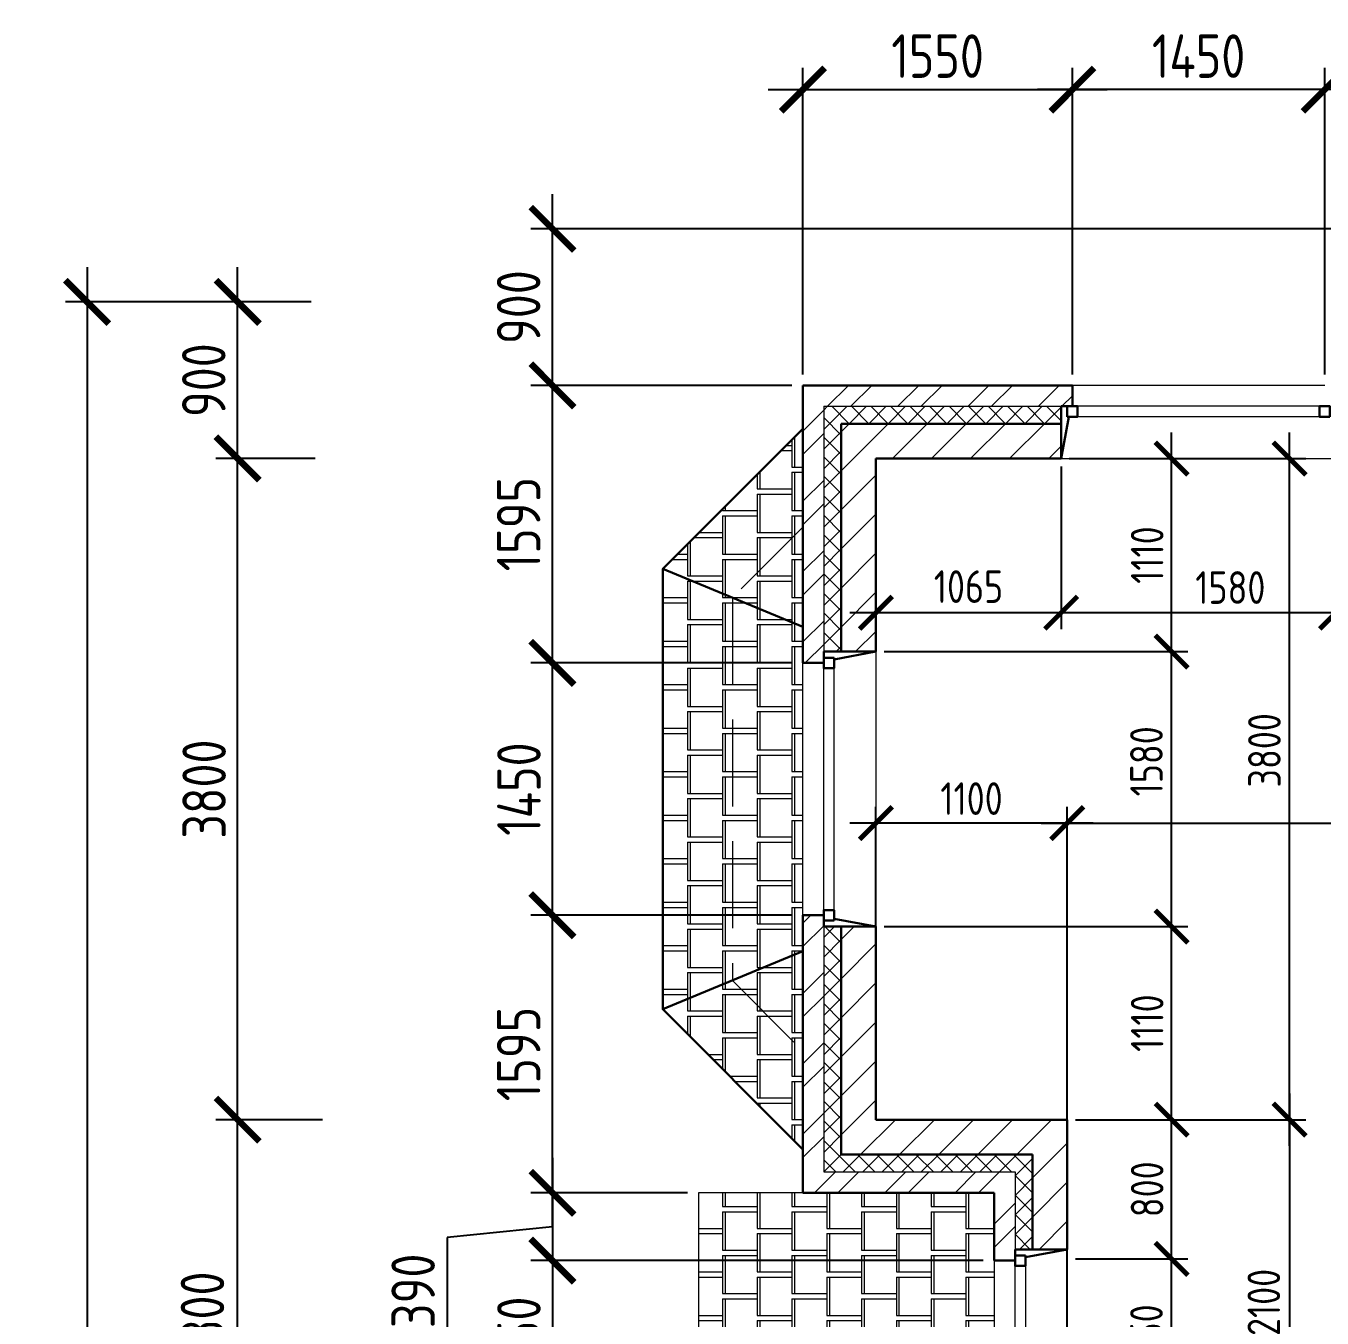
# Model space of a CAD drawing. Header units: millimetres. Extents: x -56498 to 234605, y -296269 to -29969.
# Drawn here: x 112197 to 119647, y -39325 to -31899 of the extents above; entities that cross this region are included whole.
import ezdxf

# ---------------------------------------------------------------- set-up
doc = ezdxf.new("R2010")
doc.units = ezdxf.units.MM
doc.header["$LTSCALE"] = 100
doc.header["$PDMODE"] = 35
doc.linetypes.add('GOST2.303 4', pattern=[7, 5, -2, 0])
for name, color, linetype, lineweight in [('0.3', 7, 'Continuous', 30), ('Розміри 0.09', 5, 'Continuous', 9), ('Тонкі 0.18', 142, 'Continuous', 18), ('Штрихові 0.18', 7, 'GOST2.303 4', 18), ('Штрихування 0.09', 253, 'Continuous', 9)]:
    doc.layers.add(name, color=color, linetype=linetype, lineweight=lineweight)
doc.styles.add('GOST 2.304', font='CS_Gost2304.shx')
doc.dimstyles.new('SPDS', dxfattribs={"dimscale": 100, "dimtxt": 2.5, "dimasz": 2.5, "dimexe": 1.25, "dimexo": 0.625, "dimtad": 1, "dimrnd": 0.001, "dimtxsty": 'GOST 2.304', "dimblk": 'ARCHTICK', "dimcen": 2.5, "dimdle": 2, "dimadec": 0, "dimazin": 2, "dimtfac": 0.75, "dimtmove": 1, "dimatfit": 3, "dimfxl": 0, "dimtolj": 1, "dimarcsym": 0})
pattern_1 = [(270, (1e-10, 59409.92), (200, -125), [220, -30]), (270, (15, 59409.92), (200, -125), [220, -30]), (0, (1e-10, 59189.92), (200, 125), [200, -200]), (0, (1e-10, 59159.92), (200, 125), [200, -200])]
pattern_2 = [(45, (42000, 89124.92), (-112.2532, 112.2532), [])]
pattern_3 = [(45, (42000, 89124.92), (-56.1266, 56.1266), []), (135, (42000, 89124.92), (-56.1266, -56.1266), [])]
pattern_4 = [(45, (42000, 89124.92), (-202.05576, 202.05576), []), (45, (42134.7, 89124.92), (-202.05576, 202.05576), [])]

# ---------------------------------------------------------------- blocks, each defined once
blk = doc.blocks.new('_ArchTick')
at = {"color": 0, "linetype": 'ByBlock', "const_width": 0.15}
blk.add_lwpolyline([(-0.5, -0.5), (0.5, 0.5)], dxfattribs=at)
blk = doc.blocks.new('*D1050')
at = {"layer": 'Defpoints', "color": 0, "transparency": 16777216}
for p in [(113413.7, -38185.4), (113964.8, -38185.4), (113903.7, -40485.4)]:
    blk.add_point(p, dxfattribs=at)
at = {"layer": 'Розміри 0.09', "color": 0, "lineweight": -2, "transparency": 16777216}
for p, q in [((113413.7, -40685.4), (113413.7, -37985.4)), ((113902.3, -38185.4), (113288.7, -38185.4)), ((113841.2, -40485.4), (113288.7, -40485.4))]:
    blk.add_line(p, q, dxfattribs=at)
at = {"layer": 'Розміри 0.09', "color": 0, "lineweight": -2, "transparency": 16777216, "xscale": 250, "yscale": 250, "zscale": 250}
for p, rotation in [((113413.7, -38185.4), 90), ((113413.7, -40485.4), 270)]:
    blk.add_blockref('_ArchTick', p, dxfattribs=dict(at, rotation=rotation))
at = {"layer": 'Розміри 0.09', "color": 0, "transparency": 16777216, "insert": (113211.3, -39335.4), "char_height": 250, "attachment_point": 5, "rotation": 90, "style": 'GOST 2.304'}
blk.add_mtext('\\A1;2300', dxfattribs=at)
blk = doc.blocks.new('*D1051')
at = {"layer": 'Defpoints', "color": 0, "transparency": 16777216}
for p in [(113413.7, -34385.4), (113921.5, -34385.4), (113964.8, -38185.4)]:
    blk.add_point(p, dxfattribs=at)
at = {"layer": 'Розміри 0.09', "color": 0, "lineweight": -2, "transparency": 16777216}
for p, q in [((113413.7, -38385.4), (113413.7, -34185.4)), ((113859, -34385.4), (113288.7, -34385.4)), ((113902.3, -38185.4), (113288.7, -38185.4))]:
    blk.add_line(p, q, dxfattribs=at)
at = {"layer": 'Розміри 0.09', "color": 0, "lineweight": -2, "transparency": 16777216, "xscale": 250, "yscale": 250, "zscale": 250}
for p, rotation in [((113413.7, -34385.4), 90), ((113413.7, -38185.4), 270)]:
    blk.add_blockref('_ArchTick', p, dxfattribs=dict(at, rotation=rotation))
at = {"layer": 'Розміри 0.09', "color": 0, "transparency": 16777216, "insert": (113221, -36285.4), "char_height": 250, "attachment_point": 5, "rotation": 90, "style": 'GOST 2.304'}
blk.add_mtext('\\A1;3800', dxfattribs=at)
blk = doc.blocks.new('*D1052')
at = {"layer": 'Defpoints', "color": 0, "transparency": 16777216}
for p in [(113413.7, -33485.4), (113898.9, -33485.4), (113921.5, -34385.4)]:
    blk.add_point(p, dxfattribs=at)
at = {"layer": 'Розміри 0.09', "color": 0, "lineweight": -2, "transparency": 16777216}
for p, q in [((113413.7, -34585.4), (113413.7, -33285.4)), ((113836.4, -33485.4), (113288.7, -33485.4)), ((113859, -34385.4), (113288.7, -34385.4))]:
    blk.add_line(p, q, dxfattribs=at)
at = {"layer": 'Розміри 0.09', "color": 0, "lineweight": -2, "transparency": 16777216, "xscale": 250, "yscale": 250, "zscale": 250}
for p, rotation in [((113413.7, -33485.4), 90), ((113413.7, -34385.4), 270)]:
    blk.add_blockref('_ArchTick', p, dxfattribs=dict(at, rotation=rotation))
at = {"layer": 'Розміри 0.09', "color": 0, "transparency": 16777216, "insert": (113219, -33935.4), "char_height": 250, "attachment_point": 5, "rotation": 90, "style": 'GOST 2.304'}
blk.add_mtext('\\A1;900', dxfattribs=at)
blk = doc.blocks.new('*D1053')
at = {"layer": 'Defpoints', "color": 0, "transparency": 16777216}
for p in [(113413.7, -33485.4), (112548.1, -47485.4), (113413.7, -47485.4)]:
    blk.add_point(p, dxfattribs=at)
at = {"layer": 'Розміри 0.09', "color": 0, "lineweight": -2, "transparency": 16777216}
for p, q in [((112548.1, -33285.4), (112548.1, -47685.4)), ((113351.2, -33485.4), (112423.1, -33485.4)), ((113351.2, -47485.4), (112423.1, -47485.4))]:
    blk.add_line(p, q, dxfattribs=at)
at = {"layer": 'Розміри 0.09', "color": 0, "lineweight": -2, "transparency": 16777216, "xscale": 250, "yscale": 250, "zscale": 250}
for p, rotation in [((112548.1, -33485.4), 90), ((112548.1, -47485.4), 270)]:
    blk.add_blockref('_ArchTick', p, dxfattribs=dict(at, rotation=rotation))
at = {"layer": 'Розміри 0.09', "color": 0, "transparency": 16777216, "insert": (112360.6, -39738), "char_height": 250, "attachment_point": 5, "rotation": 90, "style": 'GOST 2.304'}
blk.add_mtext('\\A1;14000', dxfattribs=at)
blk = doc.blocks.new('*D1065')
at = {"layer": 'Defpoints', "color": 0, "transparency": 16777216}
for p in [(118212.3, -32265.4), (116662.3, -33965.4), (118212.3, -33965.4)]:
    blk.add_point(p, dxfattribs=at)
at = {"layer": 'Розміри 0.09', "color": 0, "lineweight": -2, "transparency": 16777216}
for p, q in [((116662.3, -33902.9), (116662.3, -32140.4)), ((118212.3, -33902.9), (118212.3, -32140.4)), ((116462.3, -32265.4), (118412.3, -32265.4))]:
    blk.add_line(p, q, dxfattribs=at)
at = {"layer": 'Розміри 0.09', "color": 0, "lineweight": -2, "transparency": 16777216, "xscale": 250, "yscale": 250, "zscale": 250, "rotation": 180}
blk.add_blockref('_ArchTick', (116662.3, -32265.4), dxfattribs=at)
at = {"layer": 'Розміри 0.09', "color": 0, "lineweight": -2, "transparency": 16777216, "xscale": 250, "yscale": 250, "zscale": 250}
blk.add_blockref('_ArchTick', (118212.3, -32265.4), dxfattribs=at)
at = {"layer": 'Розміри 0.09', "color": 0, "transparency": 16777216, "insert": (117437.3, -32072.8), "char_height": 250, "attachment_point": 5, "style": 'GOST 2.304'}
blk.add_mtext('\\A1;1550', dxfattribs=at)
blk = doc.blocks.new('*D1066')
at = {"layer": 'Defpoints', "color": 0, "transparency": 16777216}
for p in [(115223.3, -35560.4), (116257.3, -35560.4), (116257.3, -37010.4)]:
    blk.add_point(p, dxfattribs=at)
at = {"layer": 'Розміри 0.09', "color": 0, "lineweight": -2, "transparency": 16777216}
for p, q in [((115223.3, -37210.4), (115223.3, -35360.4)), ((116194.8, -35560.4), (115098.3, -35560.4)), ((116194.8, -37010.4), (115098.3, -37010.4))]:
    blk.add_line(p, q, dxfattribs=at)
at = {"layer": 'Розміри 0.09', "color": 0, "lineweight": -2, "transparency": 16777216, "xscale": 250, "yscale": 250, "zscale": 250}
for p, rotation in [((115223.3, -35560.4), 90), ((115223.3, -37010.4), 270)]:
    blk.add_blockref('_ArchTick', p, dxfattribs=dict(at, rotation=rotation))
at = {"layer": 'Розміри 0.09', "color": 0, "transparency": 16777216, "insert": (115030.6, -36285.4), "char_height": 250, "attachment_point": 5, "rotation": 90, "style": 'GOST 2.304'}
blk.add_mtext('\\A1;1450', dxfattribs=at)
blk = doc.blocks.new('*D1067')
at = {"layer": 'Defpoints', "color": 0, "transparency": 16777216}
for p in [(118212.3, -32265.4), (118212.3, -33965.4), (119662.3, -33965.4)]:
    blk.add_point(p, dxfattribs=at)
at = {"layer": 'Розміри 0.09', "color": 0, "lineweight": -2, "transparency": 16777216}
for p, q in [((118212.3, -33902.9), (118212.3, -32140.4)), ((119662.3, -33902.9), (119662.3, -32140.4)), ((119862.3, -32265.4), (118012.3, -32265.4))]:
    blk.add_line(p, q, dxfattribs=at)
at = {"layer": 'Розміри 0.09', "color": 0, "lineweight": -2, "transparency": 16777216, "xscale": 250, "yscale": 250, "zscale": 250, "rotation": 180}
blk.add_blockref('_ArchTick', (118212.3, -32265.4), dxfattribs=at)
at = {"layer": 'Розміри 0.09', "color": 0, "lineweight": -2, "transparency": 16777216, "xscale": 250, "yscale": 250, "zscale": 250}
blk.add_blockref('_ArchTick', (119662.3, -32265.4), dxfattribs=at)
at = {"layer": 'Розміри 0.09', "color": 0, "transparency": 16777216, "insert": (118937.3, -32072.8), "char_height": 250, "attachment_point": 5, "style": 'GOST 2.304'}
blk.add_mtext('\\A1;1450', dxfattribs=at)
blk = doc.blocks.new('*D1073')
at = {"layer": 'Defpoints', "color": 0, "transparency": 16777216}
for p in [(119662.3, -32265.4), (119662.3, -33965.4), (120622.3, -33965.4)]:
    blk.add_point(p, dxfattribs=at)
at = {"layer": 'Розміри 0.09', "color": 0, "lineweight": -2, "transparency": 16777216}
for p, q in [((119662.3, -33902.9), (119662.3, -32140.4)), ((120622.3, -33902.9), (120622.3, -32140.4)), ((120822.3, -32265.4), (119462.3, -32265.4))]:
    blk.add_line(p, q, dxfattribs=at)
at = {"layer": 'Розміри 0.09', "color": 0, "lineweight": -2, "transparency": 16777216, "xscale": 250, "yscale": 250, "zscale": 250, "rotation": 180}
blk.add_blockref('_ArchTick', (119662.3, -32265.4), dxfattribs=at)
at = {"layer": 'Розміри 0.09', "color": 0, "lineweight": -2, "transparency": 16777216, "xscale": 250, "yscale": 250, "zscale": 250}
blk.add_blockref('_ArchTick', (120622.3, -32265.4), dxfattribs=at)
at = {"layer": 'Розміри 0.09', "color": 0, "transparency": 16777216, "insert": (120142.3, -32063.5), "char_height": 250, "attachment_point": 5, "style": 'GOST 2.304'}
blk.add_mtext('\\A1;960', dxfattribs=at)
blk = doc.blocks.new('*D1074')
at = {"layer": 'Defpoints', "color": 0, "transparency": 16777216}
for p in [(115223.3, -37010.4), (116662.3, -37010.4), (116062.3, -38605.4)]:
    blk.add_point(p, dxfattribs=at)
at = {"layer": 'Розміри 0.09', "color": 0, "lineweight": -2, "transparency": 16777216}
for p, q in [((115223.3, -38805.4), (115223.3, -36810.4)), ((116599.8, -37010.4), (115098.3, -37010.4)), ((115999.8, -38605.4), (115098.3, -38605.4))]:
    blk.add_line(p, q, dxfattribs=at)
at = {"layer": 'Розміри 0.09', "color": 0, "lineweight": -2, "transparency": 16777216, "xscale": 250, "yscale": 250, "zscale": 250}
for p, rotation in [((115223.3, -37010.4), 90), ((115223.3, -38605.4), 270)]:
    blk.add_blockref('_ArchTick', p, dxfattribs=dict(at, rotation=rotation))
at = {"layer": 'Розміри 0.09', "color": 0, "transparency": 16777216, "insert": (115028.6, -37807.9), "char_height": 250, "attachment_point": 5, "rotation": 90, "style": 'GOST 2.304'}
blk.add_mtext('\\A1;1595', dxfattribs=at)
blk = doc.blocks.new('*D1075')
at = {"layer": 'Defpoints', "color": 0, "transparency": 16777216}
for p in [(115223.3, -33965.4), (116662.3, -33965.4), (116662.3, -35560.4)]:
    blk.add_point(p, dxfattribs=at)
at = {"layer": 'Розміри 0.09', "color": 0, "lineweight": -2, "transparency": 16777216}
for p, q in [((115223.3, -35760.4), (115223.3, -33765.4)), ((116599.8, -33965.4), (115098.3, -33965.4)), ((116599.8, -35560.4), (115098.3, -35560.4))]:
    blk.add_line(p, q, dxfattribs=at)
at = {"layer": 'Розміри 0.09', "color": 0, "lineweight": -2, "transparency": 16777216, "xscale": 250, "yscale": 250, "zscale": 250}
for p, rotation in [((115223.3, -33965.4), 90), ((115223.3, -35560.4), 270)]:
    blk.add_blockref('_ArchTick', p, dxfattribs=dict(at, rotation=rotation))
at = {"layer": 'Розміри 0.09', "color": 0, "transparency": 16777216, "insert": (115028.6, -34762.9), "char_height": 250, "attachment_point": 5, "rotation": 90, "style": 'GOST 2.304'}
blk.add_mtext('\\A1;1595', dxfattribs=at)
blk = doc.blocks.new('*D1076')
at = {"layer": 'Defpoints', "color": 0, "transparency": 16777216}
for p in [(115223.3, -33065.4), (124162.3, -33065.4), (116662.3, -33965.4)]:
    blk.add_point(p, dxfattribs=at)
at = {"layer": 'Розміри 0.09', "color": 0, "lineweight": -2, "transparency": 16777216}
for p, q in [((115223.3, -34165.4), (115223.3, -32865.4)), ((124099.8, -33065.4), (115098.3, -33065.4)), ((116599.8, -33965.4), (115098.3, -33965.4))]:
    blk.add_line(p, q, dxfattribs=at)
at = {"layer": 'Розміри 0.09', "color": 0, "lineweight": -2, "transparency": 16777216, "xscale": 250, "yscale": 250, "zscale": 250}
for p, rotation in [((115223.3, -33065.4), 90), ((115223.3, -33965.4), 270)]:
    blk.add_blockref('_ArchTick', p, dxfattribs=dict(at, rotation=rotation))
at = {"layer": 'Розміри 0.09', "color": 0, "transparency": 16777216, "insert": (115028.6, -33515.4), "char_height": 250, "attachment_point": 5, "rotation": 90, "style": 'GOST 2.304'}
blk.add_mtext('\\A1;900', dxfattribs=at)
blk = doc.blocks.new('*D1077')
at = {"layer": 'Defpoints', "color": 0, "transparency": 16777216}
for p in [(116062.3, -38605.4), (115223.3, -38995.4), (117762.3, -38995.4)]:
    blk.add_point(p, dxfattribs=at)
at = {"layer": 'Розміри 0.09', "color": 0, "lineweight": -2, "transparency": 16777216}
for p, q in [((115223.3, -38405.4), (115223.3, -39195.4)), ((115999.8, -38605.4), (115098.3, -38605.4)), ((115223.3, -38800.4), (114617.2, -38862.9)), ((114617.2, -38862.9), (114617.2, -39475.4)), ((117699.8, -38995.4), (115098.3, -38995.4))]:
    blk.add_line(p, q, dxfattribs=at)
at = {"layer": 'Розміри 0.09', "color": 0, "lineweight": -2, "transparency": 16777216, "xscale": 250, "yscale": 250, "zscale": 250}
for p, rotation in [((115223.3, -38605.4), 90), ((115223.3, -38995.4), 270)]:
    blk.add_blockref('_ArchTick', p, dxfattribs=dict(at, rotation=rotation))
at = {"layer": 'Розміри 0.09', "color": 0, "transparency": 16777216, "insert": (114422.5, -39169.1), "char_height": 250, "attachment_point": 5, "rotation": 90, "style": 'GOST 2.304'}
blk.add_mtext('\\A1;390', dxfattribs=at)
blk = doc.blocks.new('*D1078')
at = {"layer": 'Defpoints', "color": 0, "transparency": 16777216}
for p in [(117762.3, -38995.4), (115223.3, -39845.4), (117762.3, -39845.4)]:
    blk.add_point(p, dxfattribs=at)
at = {"layer": 'Розміри 0.09', "color": 0, "lineweight": -2, "transparency": 16777216}
for p, q in [((115223.3, -38795.4), (115223.3, -40045.4)), ((117699.8, -38995.4), (115098.3, -38995.4)), ((117699.8, -39845.4), (115098.3, -39845.4))]:
    blk.add_line(p, q, dxfattribs=at)
at = {"layer": 'Розміри 0.09', "color": 0, "lineweight": -2, "transparency": 16777216, "xscale": 250, "yscale": 250, "zscale": 250}
for p, rotation in [((115223.3, -38995.4), 90), ((115223.3, -39845.4), 270)]:
    blk.add_blockref('_ArchTick', p, dxfattribs=dict(at, rotation=rotation))
at = {"layer": 'Розміри 0.09', "color": 0, "transparency": 16777216, "insert": (115030.6, -39420.4), "char_height": 250, "attachment_point": 5, "rotation": 90, "style": 'GOST 2.304'}
blk.add_mtext('\\A1;850', dxfattribs=at)
blk = doc.blocks.new('*D1248')
at = {"layer": 'Defpoints', "color": 0, "transparency": 16777216}
for p in [(118147.3, -34385.4), (119460.5, -34385.4), (118182.3, -38185.4)]:
    blk.add_point(p, dxfattribs=at)
at = {"layer": 'Розміри 0.09', "color": 0, "lineweight": -2, "transparency": 16777216}
for p, q in [((119460.5, -38335.4), (119460.5, -34235.4)), ((118194.2, -34385.4), (119554.2, -34385.4)), ((118229.2, -38185.4), (119554.2, -38185.4))]:
    blk.add_line(p, q, dxfattribs=at)
at = {"layer": 'Розміри 0.09', "color": 0, "lineweight": -2, "transparency": 16777216, "xscale": 187.5, "yscale": 187.5, "zscale": 187.5}
for p, rotation in [((119460.5, -34385.4), 90), ((119460.5, -38185.4), 270)]:
    blk.add_blockref('_ArchTick', p, dxfattribs=dict(at, rotation=rotation))
at = {"layer": 'Розміри 0.09', "color": 0, "transparency": 16777216, "insert": (119315.9, -36062.6), "char_height": 187.5, "attachment_point": 5, "rotation": 90, "style": 'GOST 2.304'}
blk.add_mtext('\\A1;3800', dxfattribs=at)
blk = doc.blocks.new('*D1253')
at = {"layer": 'Defpoints', "color": 0, "transparency": 16777216}
for p in [(118182.3, -38185.4), (118723.3, -40285.4), (119460.5, -40285.4)]:
    blk.add_point(p, dxfattribs=at)
at = {"layer": 'Розміри 0.09', "color": 0, "lineweight": -2, "transparency": 16777216}
for p, q in [((119460.5, -38035.4), (119460.5, -40435.4)), ((118229.2, -38185.4), (119554.2, -38185.4)), ((118770.2, -40285.4), (119554.2, -40285.4))]:
    blk.add_line(p, q, dxfattribs=at)
at = {"layer": 'Розміри 0.09', "color": 0, "lineweight": -2, "transparency": 16777216, "xscale": 187.5, "yscale": 187.5, "zscale": 187.5}
for p, rotation in [((119460.5, -38185.4), 90), ((119460.5, -40285.4), 270)]:
    blk.add_blockref('_ArchTick', p, dxfattribs=dict(at, rotation=rotation))
at = {"layer": 'Розміри 0.09', "color": 0, "transparency": 16777216, "insert": (119312.6, -39235.4), "char_height": 187.5, "attachment_point": 5, "rotation": 90, "style": 'GOST 2.304'}
blk.add_mtext('\\A1;2100', dxfattribs=at)
blk = doc.blocks.new('*D1246')
at = {"layer": 'Defpoints', "color": 0, "transparency": 16777216}
for p in [(119727.3, -34385.4), (120557.3, -34385.4), (119727.3, -35271.6)]:
    blk.add_point(p, dxfattribs=at)
at = {"layer": 'Розміри 0.09', "color": 0, "lineweight": -2, "transparency": 16777216}
for p, q in [((119727.3, -34432.3), (119727.3, -35365.4)), ((120557.3, -34432.3), (120557.3, -35365.4)), ((120707.3, -35271.6), (119577.3, -35271.6))]:
    blk.add_line(p, q, dxfattribs=at)
at = {"layer": 'Розміри 0.09', "color": 0, "lineweight": -2, "transparency": 16777216, "xscale": 187.5, "yscale": 187.5, "zscale": 187.5, "rotation": 180}
blk.add_blockref('_ArchTick', (119727.3, -35271.6), dxfattribs=at)
at = {"layer": 'Розміри 0.09', "color": 0, "lineweight": -2, "transparency": 16777216, "xscale": 187.5, "yscale": 187.5, "zscale": 187.5}
blk.add_blockref('_ArchTick', (120557.3, -35271.6), dxfattribs=at)
at = {"layer": 'Розміри 0.09', "color": 0, "transparency": 16777216, "insert": (120142.3, -35127.1), "char_height": 187.5, "attachment_point": 5, "style": 'GOST 2.304'}
blk.add_mtext('\\A1;830', dxfattribs=at)
blk = doc.blocks.new('*D1251')
at = {"layer": 'Defpoints', "color": 0, "transparency": 16777216}
for p in [(118147.3, -34385.4), (119727.3, -34385.4), (118147.3, -35271.6)]:
    blk.add_point(p, dxfattribs=at)
at = {"layer": 'Розміри 0.09', "color": 0, "lineweight": -2, "transparency": 16777216}
for p, q in [((118147.3, -34432.3), (118147.3, -35365.4)), ((119727.3, -34432.3), (119727.3, -35365.4)), ((119877.3, -35271.6), (117997.3, -35271.6))]:
    blk.add_line(p, q, dxfattribs=at)
at = {"layer": 'Розміри 0.09', "color": 0, "lineweight": -2, "transparency": 16777216, "xscale": 187.5, "yscale": 187.5, "zscale": 187.5, "rotation": 180}
blk.add_blockref('_ArchTick', (118147.3, -35271.6), dxfattribs=at)
at = {"layer": 'Розміри 0.09', "color": 0, "lineweight": -2, "transparency": 16777216, "xscale": 187.5, "yscale": 187.5, "zscale": 187.5}
blk.add_blockref('_ArchTick', (119727.3, -35271.6), dxfattribs=at)
at = {"layer": 'Розміри 0.09', "color": 0, "transparency": 16777216, "insert": (119120, -35127.1), "char_height": 187.5, "attachment_point": 5, "style": 'GOST 2.304'}
blk.add_mtext('\\A1;1580', dxfattribs=at)
blk = doc.blocks.new('*D1250')
at = {"layer": 'Defpoints', "color": 0, "transparency": 16777216}
for p in [(117082.3, -34385.4), (118147.3, -34385.4), (117082.3, -35271.6)]:
    blk.add_point(p, dxfattribs=at)
at = {"layer": 'Розміри 0.09', "color": 0, "lineweight": -2, "transparency": 16777216}
for p, q in [((117082.3, -34432.3), (117082.3, -35365.4)), ((118147.3, -34432.3), (118147.3, -35365.4)), ((118297.3, -35271.6), (116932.3, -35271.6))]:
    blk.add_line(p, q, dxfattribs=at)
at = {"layer": 'Розміри 0.09', "color": 0, "lineweight": -2, "transparency": 16777216, "xscale": 187.5, "yscale": 187.5, "zscale": 187.5, "rotation": 180}
blk.add_blockref('_ArchTick', (117082.3, -35271.6), dxfattribs=at)
at = {"layer": 'Розміри 0.09', "color": 0, "lineweight": -2, "transparency": 16777216, "xscale": 187.5, "yscale": 187.5, "zscale": 187.5}
blk.add_blockref('_ArchTick', (118147.3, -35271.6), dxfattribs=at)
at = {"layer": 'Розміри 0.09', "color": 0, "transparency": 16777216, "insert": (117614.8, -35121.7), "char_height": 187.5, "attachment_point": 5, "style": 'GOST 2.304'}
blk.add_mtext('\\A1;1065', dxfattribs=at)
blk = doc.blocks.new('*D1244')
at = {"layer": 'Defpoints', "color": 0, "transparency": 16777216}
for p in [(118182.3, -38985.4), (118782.3, -38985.4), (118182.3, -39835.4)]:
    blk.add_point(p, dxfattribs=at)
at = {"layer": 'Розміри 0.09', "color": 0, "lineweight": -2, "transparency": 16777216}
for p, q in [((118782.3, -39985.4), (118782.3, -38835.4)), ((118229.2, -38985.4), (118876, -38985.4)), ((118229.2, -39835.4), (118876, -39835.4))]:
    blk.add_line(p, q, dxfattribs=at)
at = {"layer": 'Розміри 0.09', "color": 0, "lineweight": -2, "transparency": 16777216, "xscale": 187.5, "yscale": 187.5, "zscale": 187.5}
for p, rotation in [((118782.3, -38985.4), 90), ((118782.3, -39835.4), 270)]:
    blk.add_blockref('_ArchTick', p, dxfattribs=dict(at, rotation=rotation))
at = {"layer": 'Розміри 0.09', "color": 0, "transparency": 16777216, "insert": (118637.8, -39410.4), "char_height": 187.5, "attachment_point": 5, "rotation": 90, "style": 'GOST 2.304'}
blk.add_mtext('\\A1;850', dxfattribs=at)
blk = doc.blocks.new('*D1243')
at = {"layer": 'Defpoints', "color": 0, "transparency": 16777216}
for p in [(118182.3, -38185.4), (118782.3, -38185.4), (118182.3, -38985.4)]:
    blk.add_point(p, dxfattribs=at)
at = {"layer": 'Розміри 0.09', "color": 0, "lineweight": -2, "transparency": 16777216}
for p, q in [((118782.3, -39135.4), (118782.3, -38035.4)), ((118229.2, -38185.4), (118876, -38185.4)), ((118229.2, -38985.4), (118876, -38985.4))]:
    blk.add_line(p, q, dxfattribs=at)
at = {"layer": 'Розміри 0.09', "color": 0, "lineweight": -2, "transparency": 16777216, "xscale": 187.5, "yscale": 187.5, "zscale": 187.5}
for p, rotation in [((118782.3, -38185.4), 90), ((118782.3, -38985.4), 270)]:
    blk.add_blockref('_ArchTick', p, dxfattribs=dict(at, rotation=rotation))
at = {"layer": 'Розміри 0.09', "color": 0, "transparency": 16777216, "insert": (118641.7, -38585.4), "char_height": 187.5, "attachment_point": 5, "rotation": 90, "style": 'GOST 2.304'}
blk.add_mtext('\\A1;800', dxfattribs=at)
blk = doc.blocks.new('*D1239')
at = {"layer": 'Defpoints', "color": 0, "transparency": 16777216}
for p in [(117082.3, -37075.4), (118782.3, -37075.4), (118182.3, -38185.4)]:
    blk.add_point(p, dxfattribs=at)
at = {"layer": 'Розміри 0.09', "color": 0, "lineweight": -2, "transparency": 16777216}
for p, q in [((118782.3, -38335.4), (118782.3, -36925.4)), ((117129.2, -37075.4), (118876, -37075.4)), ((118229.2, -38185.4), (118876, -38185.4))]:
    blk.add_line(p, q, dxfattribs=at)
at = {"layer": 'Розміри 0.09', "color": 0, "lineweight": -2, "transparency": 16777216, "xscale": 187.5, "yscale": 187.5, "zscale": 187.5}
for p, rotation in [((118782.3, -37075.4), 90), ((118782.3, -38185.4), 270)]:
    blk.add_blockref('_ArchTick', p, dxfattribs=dict(at, rotation=rotation))
at = {"layer": 'Розміри 0.09', "color": 0, "transparency": 16777216, "insert": (118641.7, -37630.4), "char_height": 187.5, "attachment_point": 5, "rotation": 90, "style": 'GOST 2.304'}
blk.add_mtext('\\A1;1110', dxfattribs=at)
blk = doc.blocks.new('*D1241')
at = {"layer": 'Defpoints', "color": 0, "transparency": 16777216}
for p in [(117082.3, -35495.4), (118782.3, -35495.4), (117082.3, -37075.4)]:
    blk.add_point(p, dxfattribs=at)
at = {"layer": 'Розміри 0.09', "color": 0, "lineweight": -2, "transparency": 16777216}
for p, q in [((118782.3, -37225.4), (118782.3, -35345.4)), ((117129.2, -35495.4), (118876, -35495.4)), ((117129.2, -37075.4), (118876, -37075.4))]:
    blk.add_line(p, q, dxfattribs=at)
at = {"layer": 'Розміри 0.09', "color": 0, "lineweight": -2, "transparency": 16777216, "xscale": 187.5, "yscale": 187.5, "zscale": 187.5}
for p, rotation in [((118782.3, -35495.4), 90), ((118782.3, -37075.4), 270)]:
    blk.add_blockref('_ArchTick', p, dxfattribs=dict(at, rotation=rotation))
at = {"layer": 'Розміри 0.09', "color": 0, "transparency": 16777216, "insert": (118637.8, -36125.8), "char_height": 187.5, "attachment_point": 5, "rotation": 90, "style": 'GOST 2.304'}
blk.add_mtext('\\A1;1580', dxfattribs=at)
blk = doc.blocks.new('*D1240')
at = {"layer": 'Defpoints', "color": 0, "transparency": 16777216}
for p in [(118147.3, -34385.4), (118782.3, -34385.4), (117082.3, -35495.4)]:
    blk.add_point(p, dxfattribs=at)
at = {"layer": 'Розміри 0.09', "color": 0, "lineweight": -2, "transparency": 16777216}
for p, q in [((118782.3, -35645.4), (118782.3, -34235.4)), ((118194.2, -34385.4), (118876, -34385.4)), ((117129.2, -35495.4), (118876, -35495.4))]:
    blk.add_line(p, q, dxfattribs=at)
at = {"layer": 'Розміри 0.09', "color": 0, "lineweight": -2, "transparency": 16777216, "xscale": 187.5, "yscale": 187.5, "zscale": 187.5}
for p, rotation in [((118782.3, -34385.4), 90), ((118782.3, -35495.4), 270)]:
    blk.add_blockref('_ArchTick', p, dxfattribs=dict(at, rotation=rotation))
at = {"layer": 'Розміри 0.09', "color": 0, "transparency": 16777216, "insert": (118641.7, -34940.4), "char_height": 187.5, "attachment_point": 5, "rotation": 90, "style": 'GOST 2.304'}
blk.add_mtext('\\A1;1110', dxfattribs=at)
blk = doc.blocks.new('*D1258')
at = {"layer": 'Defpoints', "color": 0, "transparency": 16777216}
for p in [(127382.3, -36480.7), (118182.3, -40285.4), (127382.3, -40285.4)]:
    blk.add_point(p, dxfattribs=at)
at = {"layer": 'Розміри 0.09', "color": 0, "lineweight": -2, "transparency": 16777216}
for p, q in [((118182.3, -40238.6), (118182.3, -36387)), ((127382.3, -40238.6), (127382.3, -36387)), ((118032.3, -36480.7), (127532.3, -36480.7))]:
    blk.add_line(p, q, dxfattribs=at)
at = {"layer": 'Розміри 0.09', "color": 0, "lineweight": -2, "transparency": 16777216, "xscale": 187.5, "yscale": 187.5, "zscale": 187.5, "rotation": 180}
blk.add_blockref('_ArchTick', (118182.3, -36480.7), dxfattribs=at)
at = {"layer": 'Розміри 0.09', "color": 0, "lineweight": -2, "transparency": 16777216, "xscale": 187.5, "yscale": 187.5, "zscale": 187.5}
blk.add_blockref('_ArchTick', (127382.3, -36480.7), dxfattribs=at)
at = {"layer": 'Розміри 0.09', "color": 0, "transparency": 16777216, "insert": (122782.3, -36327.4), "char_height": 187.5, "attachment_point": 5, "style": 'GOST 2.304'}
blk.add_mtext('\\A1;9200', dxfattribs=at)
blk = doc.blocks.new('*D1256')
at = {"layer": 'Defpoints', "color": 0, "transparency": 16777216}
for p in [(117082.3, -36480.7), (117082.3, -38185.4), (118182.3, -40285.4)]:
    blk.add_point(p, dxfattribs=at)
at = {"layer": 'Розміри 0.09', "color": 0, "lineweight": -2, "transparency": 16777216}
for p, q in [((117082.3, -38138.6), (117082.3, -36387)), ((118182.3, -40238.6), (118182.3, -36387)), ((118332.3, -36480.7), (116932.3, -36480.7))]:
    blk.add_line(p, q, dxfattribs=at)
at = {"layer": 'Розміри 0.09', "color": 0, "lineweight": -2, "transparency": 16777216, "xscale": 187.5, "yscale": 187.5, "zscale": 187.5, "rotation": 180}
blk.add_blockref('_ArchTick', (117082.3, -36480.7), dxfattribs=at)
at = {"layer": 'Розміри 0.09', "color": 0, "lineweight": -2, "transparency": 16777216, "xscale": 187.5, "yscale": 187.5, "zscale": 187.5}
blk.add_blockref('_ArchTick', (118182.3, -36480.7), dxfattribs=at)
at = {"layer": 'Розміри 0.09', "color": 0, "transparency": 16777216, "insert": (117632.3, -36340.1), "char_height": 187.5, "attachment_point": 5, "style": 'GOST 2.304'}
blk.add_mtext('\\A1;1100', dxfattribs=at)

msp = doc.modelspace()

# ---------------------------------------------------------------- hatches: boundary and pattern name
at = {"layer": 'Штрихування 0.09'}
h = msp.add_hatch(dxfattribs=at)
h.set_pattern_fill('ANSI32', color=256, scale=30, style=0)
h.set_pattern_definition(pattern_4)
h.paths.add_polyline_path([(118212.292, -33965.435), (116662.29, -33965.435), (116662.29, -35560.435), (116782.29, -35560.435), (116782.29, -35530.435), (116782.29, -35495.435), (116782.29, -34085.435), (118147.292, -34085.435), (118212.292, -34085.435)])
h = msp.add_hatch(dxfattribs=at)
h.set_pattern_fill('ANSI37', color=256, scale=25, style=0)
h.set_pattern_definition(pattern_3)
h.paths.add_polyline_path([(118147.292, -34085.435), (116782.29, -34085.435), (116782.29, -35495.435), (116882.29, -35495.435), (116882.29, -34185.435), (118147.292, -34185.435)])
h = msp.add_hatch(dxfattribs=at)
h.set_pattern_fill('ANSI31', color=256, scale=50, style=0)
h.set_pattern_definition(pattern_2)
h.paths.add_polyline_path([(118147.292, -34185.435), (116882.29, -34185.435), (116882.29, -35495.435), (117082.29, -35495.435), (117082.29, -34385.435), (118147.292, -34385.435)])
h = msp.add_hatch(dxfattribs=at)
h.set_pattern_fill('SQSHNGLE', color=256, scale=500, angle=270, style=0, pattern_type=2)
h.set_pattern_definition(pattern_1)
h.paths.add_polyline_path([(116662.29, -37010.435), (116662.29, -37790.396), (116257.297, -37385.395), (116257.297, -35185.476), (116662.29, -34780.474), (116662.29, -35560.435)])
h.paths.add_polyline_path([(116257.297, -37385.395), (116662.29, -37790.396), (116662.29, -38356.088), (115857.297, -37551.078), (115857.297, -35019.793), (116662.29, -34214.783), (116662.29, -34780.474), (116257.297, -35185.476)])
h = msp.add_hatch(dxfattribs=at)
h.set_pattern_fill('ANSI32', color=256, scale=30, style=0)
h.set_pattern_definition(pattern_4)
h.paths.add_polyline_path([(117882.29, -38485.435), (116782.29, -38485.435), (116782.29, -37075.435), (116782.29, -37010.435), (116662.29, -37010.435), (116662.29, -38605.435), (117762.29, -38605.435), (117762.29, -38995.435), (117882.29, -38995.435), (117882.29, -38965.435), (117882.29, -38930.435)])
h = msp.add_hatch(dxfattribs=at)
h.set_pattern_fill('ANSI37', color=256, scale=25, style=0)
h.set_pattern_definition(pattern_3)
h.paths.add_polyline_path([(117982.29, -38385.435), (116882.29, -38385.435), (116882.29, -37075.435), (116782.29, -37075.435), (116782.29, -38485.435), (117882.29, -38485.435), (117882.29, -38930.435), (117982.29, -38930.435)])
h = msp.add_hatch(dxfattribs=at)
h.set_pattern_fill('ANSI31', color=256, scale=50, style=0)
h.set_pattern_definition(pattern_2)
h.paths.add_polyline_path([(118182.29, -38185.435), (117082.29, -38185.435), (117082.29, -37075.435), (116882.29, -37075.435), (116882.29, -38385.435), (117982.29, -38385.435), (117982.29, -38930.435), (118182.29, -38930.435)])
h = msp.add_hatch(dxfattribs=at)
h.set_pattern_fill('SQSHNGLE', color=256, scale=500, angle=270, style=0, pattern_type=2)
h.set_pattern_definition(pattern_1)
h.paths.add_polyline_path([(117762.29, -38995.435), (117762.29, -38605.435), (116062.29, -38605.435), (116062.29, -42365.435), (116662.29, -42365.435), (117762.29, -42365.435), (117762.29, -41975.435), (117762.29, -41125.435), (117762.29, -39845.435)])

# ---------------------------------------------------------------- linework, layer by layer
at = {"layer": '0.3'}
for p, q in [((116662.29, -33965.435), (116662.29, -35560.435)), ((116662.29, -33965.435), (118212.292, -33965.435)), ((118212.292, -33965.435), (118212.292, -34085.435)), ((118147.292, -34385.435), (118147.292, -34085.435)), ((118147.292, -34085.435), (118212.292, -34085.435)), ((116882.29, -34185.435), (116882.29, -35495.435)), ((116882.29, -34185.435), (118147.292, -34185.435)), ((118192.292, -34145.435), (118147.292, -34385.435)), ((117082.29, -34385.435), (117082.29, -35495.435)), ((117082.29, -34385.435), (118147.292, -34385.435)), ((115857.297, -35019.793), (116662.29, -35353.227)), ((117082.29, -35495.435), (116782.29, -35495.435)), ((116782.29, -35495.435), (116782.29, -35560.435)), ((116842.29, -35540.435), (117082.29, -35495.435)), ((116662.29, -35560.435), (116782.29, -35560.435)), ((116662.29, -37010.435), (116662.29, -38605.435)), ((116662.29, -37010.435), (116782.29, -37010.435)), ((116782.29, -37075.435), (116782.29, -37010.435)), ((117082.29, -37075.435), (116782.29, -37075.435)), ((116842.29, -37030.435), (117082.29, -37075.435)), ((116882.29, -37075.435), (116882.29, -38385.435)), ((117082.29, -37075.435), (117082.29, -38185.435)), ((115857.297, -37551.078), (116662.29, -37217.643)), ((117082.29, -38185.435), (118182.29, -38185.435)), ((118182.29, -38185.435), (118182.29, -38930.435)), ((116882.29, -38385.435), (117982.29, -38385.435)), ((117982.29, -38385.435), (117982.29, -38930.435)), ((116662.29, -38605.435), (117762.29, -38605.435)), ((117762.29, -38605.435), (117762.29, -38995.435)), ((118182.29, -38930.435), (117882.29, -38930.435)), ((117882.29, -38930.435), (117882.29, -38995.435)), ((117942.29, -38975.435), (118182.29, -38930.435)), ((117762.29, -38995.435), (117882.29, -38995.435))]:
    msp.add_line(p, q, dxfattribs=at)
for points in [[(118182.292, -34145.435), (118182.292, -34085.435), (118242.292, -34085.435), (118242.292, -34145.435)], [(119692.294, -34145.435), (119692.294, -34085.435), (119632.294, -34085.435), (119632.294, -34145.435)], [(116842.29, -35530.435), (116782.29, -35530.435), (116782.29, -35590.435), (116842.29, -35590.435)], [(116842.29, -37040.435), (116782.29, -37040.435), (116782.29, -36980.435), (116842.29, -36980.435)], [(117942.29, -38965.435), (117882.29, -38965.435), (117882.29, -39025.435), (117942.29, -39025.435)]]:
    msp.add_lwpolyline(points, close=True, dxfattribs=at)
msp.add_lwpolyline([(116662.29, -34214.783), (115857.297, -35019.793), (115857.297, -37551.078), (116662.29, -38356.088)], dxfattribs=at)
at = {"layer": 'Тонкі 0.18'}
for p, q in [((119662.294, -33965.435), (118212.292, -33965.435)), ((116782.29, -34085.435), (116782.29, -35495.435)), ((116782.29, -34085.435), (118147.292, -34085.435)), ((119632.294, -34085.435), (118242.292, -34085.435)), ((119632.294, -34145.435), (118242.292, -34145.435)), ((118147.292, -34385.435), (119727.294, -34385.435)), ((117082.29, -35495.435), (117082.29, -37075.435)), ((116662.29, -37010.435), (116662.29, -35560.435)), ((116782.29, -36980.435), (116782.29, -35590.435)), ((116842.29, -36980.435), (116842.29, -35590.435)), ((116782.29, -37075.435), (116782.29, -38485.435)), ((116782.29, -38485.435), (117882.29, -38485.435)), ((117882.29, -38485.435), (117882.29, -38995.435)), ((117762.29, -38605.435), (116062.29, -38605.435)), ((116062.29, -38605.435), (116062.29, -42365.435)), ((118182.29, -39910.435), (118182.29, -38930.435)), ((117762.29, -38995.435), (117762.29, -39845.435)), ((117882.29, -39815.435), (117882.29, -39025.435)), ((117942.29, -39025.435), (117942.29, -39815.435))]:
    msp.add_line(p, q, dxfattribs=at)
at = {"layer": 'Штрихові 0.18'}
msp.add_lwpolyline([(116662.29, -34780.474), (116257.297, -35185.476), (116257.297, -37385.395), (116662.29, -37790.396)], dxfattribs=at)

# ---------------------------------------------------------------- dimensions: what is measured, and where the dimension line sits
at = {"layer": 'Розміри 0.09'}
for base, p1, p2, override, picture, middle in [((118212.292, -32265.435), (116662.29, -33965.435), (118212.292, -33965.435), {"dimlfac": 1, "dimtxsty": 'GOST 2.304', "dimblk1": 'ArchTick', "dimblk2": 'ArchTick', "dimsah": 1, "dimtolj": 1}, '*D1065', (117437.291, -32072.757)), ((118212.292, -32265.435), (119662.294, -33965.435), (118212.292, -33965.435), {"dimlfac": 1, "dimtxsty": 'GOST 2.304', "dimblk1": 'ArchTick', "dimblk2": 'ArchTick', "dimsah": 1, "dimtolj": 1}, '*D1067', (118937.293, -32072.757)), ((117082.29, -35271.627), (118147.292, -34385.435), (117082.29, -34385.435), {"dimscale": 75, "dimlfac": 1, "dimtxsty": 'GOST 2.304', "dimblk1": 'ArchTick', "dimblk2": 'ArchTick', "dimsah": 1, "dimtolj": 1}, '*D1250', (117614.791, -35121.693)), ((127382.29, -36480.714), (118182.29, -40285.435), (127382.29, -40285.435), {"dimscale": 75, "dimlfac": 1, "dimtxsty": 'GOST 2.304', "dimblk1": 'ArchTick', "dimblk2": 'ArchTick', "dimsah": 1, "dimtolj": 1}, '*D1258', (122782.29, -36327.402)), ((117082.29, -36480.714), (118182.29, -40285.435), (117082.29, -38185.435), {"dimscale": 75, "dimlfac": 1, "dimtxsty": 'GOST 2.304', "dimblk1": 'ArchTick', "dimblk2": 'ArchTick', "dimsah": 1, "dimtolj": 1}, '*D1256', (117632.29, -36340.089))]:
    dim = msp.add_linear_dim(base=base, p1=p1, p2=p2, dimstyle='SPDS', override=override, dxfattribs=at)
    dim.commit()
    dim.dimension.update_dxf_attribs({"geometry": picture, "text_midpoint": middle})
for base, p1, p2, text, override, picture, middle in [((119662.294, -32265.435), (120622.289, -33965.435), (119662.294, -33965.435), '960', {"dimlfac": 1, "dimtxsty": 'GOST 2.304', "dimblk1": 'ArchTick', "dimblk2": 'ArchTick', "dimsah": 1, "dimtolj": 1}, '*D1073', (120142.292, -32063.467)), ((119727.294, -35271.627), (120557.289, -34385.435), (119727.294, -34385.435), '830', {"dimscale": 75, "dimlfac": 1, "dimtxsty": 'GOST 2.304', "dimblk1": 'ArchTick', "dimblk2": 'ArchTick', "dimsah": 1, "dimtolj": 1}, '*D1246', (120142.292, -35127.119))]:
    dim = msp.add_linear_dim(base=base, p1=p1, p2=p2, text=text, dimstyle='SPDS', override=override, dxfattribs=at)
    dim.commit()
    dim.dimension.update_dxf_attribs({"geometry": picture, "text_midpoint": middle})
for base, p1, p2, angle, override, picture, middle in [((115223.29, -33065.435), (116662.29, -33965.435), (124162.29, -33065.435), 90, {"dimlfac": 1, "dimtxsty": 'GOST 2.304', "dimblk1": 'ArchTick', "dimblk2": 'ArchTick', "dimsah": 1, "dimtolj": 1}, '*D1076', (115028.556, -33515.435)), ((113413.702, -33485.435), (113921.468, -34385.435), (113898.869, -33485.435), 90, {"dimlfac": 1, "dimtxsty": 'GOST 2.304', "dimblk1": 'ArchTick', "dimblk2": 'ArchTick', "dimsah": 1, "dimtolj": 1}, '*D1052', (113218.968, -33935.435)), ((115223.29, -33965.435), (116662.29, -35560.435), (116662.29, -33965.435), 90, {"dimlfac": 1, "dimtxsty": 'GOST 2.304', "dimblk1": 'ArchTick', "dimblk2": 'ArchTick', "dimsah": 1, "dimtolj": 1}, '*D1075', (115028.556, -34762.935)), ((113413.702, -34385.435), (113964.819, -38185.435), (113921.468, -34385.435), 90, {"dimlfac": 1, "dimtxsty": 'GOST 2.304', "dimblk1": 'ArchTick', "dimblk2": 'ArchTick', "dimsah": 1, "dimtolj": 1}, '*D1051', (113221.025, -36285.435)), ((118782.29, -34385.435), (117082.29, -35495.435), (118147.292, -34385.435), 90, {"dimscale": 75, "dimlfac": 1, "dimtxsty": 'GOST 2.304', "dimblk1": 'ArchTick', "dimblk2": 'ArchTick', "dimsah": 1, "dimtolj": 1}, '*D1240', (118641.665, -34940.435)), ((115223.29, -35560.435), (116257.297, -37010.435), (116257.297, -35560.435), 270, {"dimlfac": 1, "dimtxsty": 'GOST 2.304', "dimblk1": 'ArchTick', "dimblk2": 'ArchTick', "dimsah": 1, "dimtolj": 1}, '*D1066', (115030.613, -36285.435)), ((115223.29, -37010.435), (116062.29, -38605.435), (116662.29, -37010.435), 270, {"dimlfac": 1, "dimtxsty": 'GOST 2.304', "dimblk1": 'ArchTick', "dimblk2": 'ArchTick', "dimsah": 1, "dimtolj": 1}, '*D1074', (115028.556, -37807.935)), ((118782.29, -37075.435), (118182.29, -38185.435), (117082.29, -37075.435), 90, {"dimscale": 75, "dimlfac": 1, "dimtxsty": 'GOST 2.304', "dimblk1": 'ArchTick', "dimblk2": 'ArchTick', "dimsah": 1, "dimtolj": 1}, '*D1239', (118641.665, -37630.435)), ((113413.702, -38185.435), (113903.748, -40485.435), (113964.819, -38185.435), 90, {"dimlfac": 1, "dimtxsty": 'GOST 2.304', "dimblk1": 'ArchTick', "dimblk2": 'ArchTick', "dimsah": 1, "dimtolj": 1}, '*D1050', (113211.342, -39335.435)), ((119460.453, -40285.435), (118182.29, -38185.435), (118723.281, -40285.435), 90, {"dimscale": 75, "dimlfac": 1, "dimtxsty": 'GOST 2.304', "dimblk1": 'ArchTick', "dimblk2": 'ArchTick', "dimsah": 1, "dimtolj": 1}, '*D1253', (119312.566, -39235.435)), ((118782.29, -38185.435), (118182.29, -38985.435), (118182.29, -38185.435), 90, {"dimscale": 75, "dimlfac": 1, "dimtxsty": 'GOST 2.304', "dimblk1": 'ArchTick', "dimblk2": 'ArchTick', "dimsah": 1, "dimtolj": 1}, '*D1243', (118641.665, -38585.435)), ((115223.29, -39845.435), (117762.29, -38995.435), (117762.29, -39845.435), 270, {"dimlfac": 1, "dimtxsty": 'GOST 2.304', "dimblk1": 'ArchTick', "dimblk2": 'ArchTick', "dimsah": 1, "dimtolj": 1}, '*D1078', (115030.613, -39420.435)), ((118782.29, -38985.435), (118182.29, -39835.435), (118182.29, -38985.435), 90, {"dimscale": 75, "dimlfac": 1, "dimtxsty": 'GOST 2.304', "dimblk1": 'ArchTick', "dimblk2": 'ArchTick', "dimsah": 1, "dimtolj": 1}, '*D1244', (118637.782, -39410.435))]:
    dim = msp.add_linear_dim(base=base, p1=p1, p2=p2, angle=angle, dimstyle='SPDS', override=override, dxfattribs=at)
    dim.commit()
    dim.dimension.update_dxf_attribs({"geometry": picture, "text_midpoint": middle})
for base, p1, p2, angle, override, picture, middle in [((112548.105, -47485.435), (113413.702, -33485.435), (113413.702, -47485.435), 90, {"dimlfac": 1, "dimtxsty": 'GOST 2.304', "dimblk1": 'ArchTick', "dimblk2": 'ArchTick', "dimsah": 1, "dimtolj": 1}, '*D1053', (112548.105, -39738.03)), ((119460.453, -34385.435), (118182.29, -38185.435), (118147.292, -34385.435), 90, {"dimscale": 75, "dimlfac": 1, "dimtxsty": 'GOST 2.304', "dimblk1": 'ArchTick', "dimblk2": 'ArchTick', "dimsah": 1, "dimtolj": 1}, '*D1248', (119460.453, -36062.576)), ((118782.29, -35495.435), (117082.29, -37075.435), (117082.29, -35495.435), 90, {"dimscale": 75, "dimlfac": 1, "dimtxsty": 'GOST 2.304', "dimblk1": 'ArchTick', "dimblk2": 'ArchTick', "dimsah": 1, "dimtolj": 1}, '*D1241', (118782.29, -36125.824)), ((115223.29, -38995.435), (116062.29, -38605.435), (117762.29, -38995.435), 270, {"dimlfac": 1, "dimtxsty": 'GOST 2.304', "dimblk1": 'ArchTick', "dimblk2": 'ArchTick', "dimsah": 1, "dimtolj": 1}, '*D1077', (114617.2, -38925.383))]:
    dim = msp.add_linear_dim(base=base, p1=p1, p2=p2, angle=angle, dimstyle='SPDS', override=override, dxfattribs=at)
    dim.commit()
    dim.dimension.update_dxf_attribs({"geometry": picture, "text_midpoint": middle, "dimtype": 160})
dim = msp.add_linear_dim(base=(118147.292, -35271.627), p1=(119727.294, -34385.435), p2=(118147.292, -34385.435), dimstyle='SPDS', override={"dimscale": 75, "dimlfac": 1, "dimtxsty": 'GOST 2.304', "dimblk1": 'ArchTick', "dimblk2": 'ArchTick', "dimsah": 1, "dimtolj": 1}, dxfattribs=at)
dim.commit()
dim.dimension.update_dxf_attribs({"geometry": '*D1251', "text_midpoint": (119119.97, -35271.627), "dimtype": 160})

doc.saveas('drawing.dxf')
